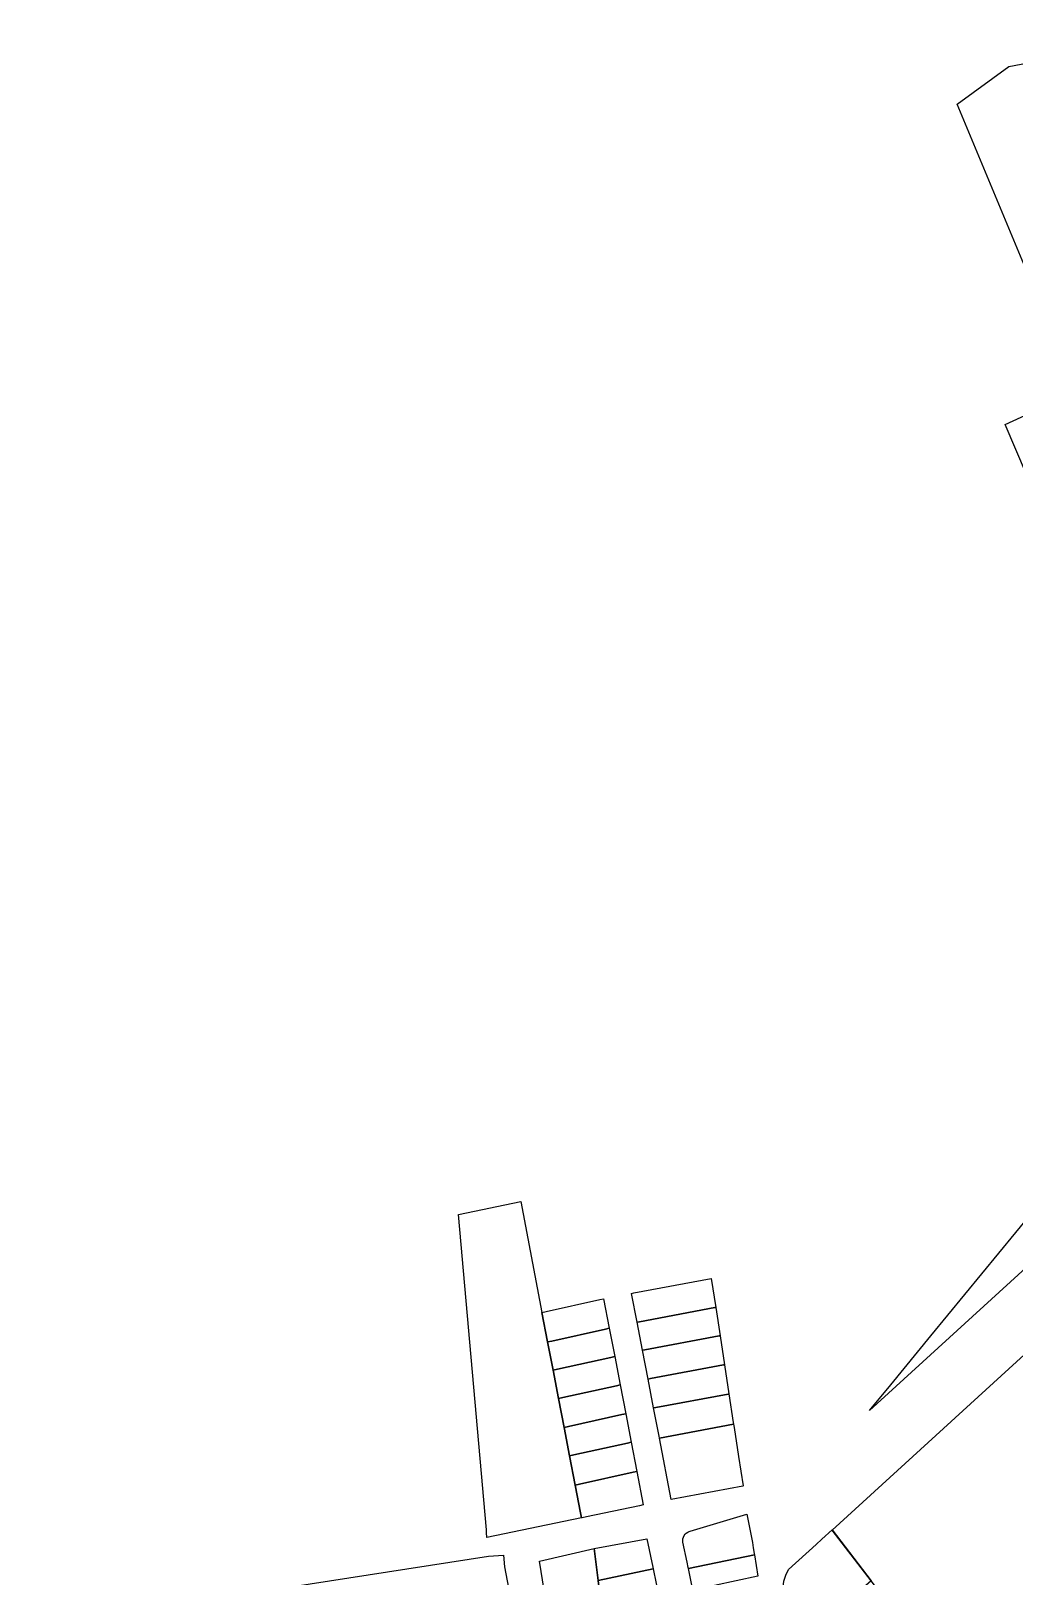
# Model space of a CAD drawing. Header units: millimetres. Extents: x 522658 to 553925, y 7796479 to 7820139.
# Drawn here: x 541292 to 541634, y 7807915 to 7808454 of the extents above; entities that cross this region are included whole.
import ezdxf

# ---------------------------------------------------------------- set-up
doc = ezdxf.new("R2010")
doc.units = ezdxf.units.MM
doc.layers.add('ZONA RESIDENCIAL 2 (ZR_2)', color=2, linetype='Continuous')

msp = doc.modelspace()

# ---------------------------------------------------------------- linework, layer by layer
at = {"layer": 'ZONA RESIDENCIAL 2 (ZR_2)'}
for points in [[(541651.24, 7808340.67), (541614.57, 7808428.53), (541632.57, 7808441.66), (541698.43, 7808454.1), (541814.33, 7808382.99), (541845.66, 7808352.2), (541768.03, 7808273.19), (541651.24, 7808340.67)], [(541631.29, 7808316.82), (541642.43, 7808321.87), (541660.63, 7808311.35), (541714.22, 7808186.05), (541714.1, 7808185.93), (541712.07, 7808183.86), (541707.78, 7808179.49), (541689.08, 7808181.26), (541631.29, 7808316.82)], [(541742.79, 7808124.11), (541744.85, 7808119.64), (541584.02, 7807972.73), (541591.45, 7807981.78), (541605.44, 7807998.83), (541652.8, 7808056.55), (541712.07, 7808107.77), (541715.25, 7808124.92), (541711.28, 7808148.31), (541734.71, 7808130.32), (541742.79, 7808124.11)], [(541450.46, 7807931.12), (541440.78, 7808041.21), (541462.42, 7808045.65), (541469.85, 7808006.99), (541471.83, 7807996.68), (541473.73, 7807986.83), (541475.63, 7807976.95), (541477.57, 7807966.89), (541479.48, 7807956.93), (541481.44, 7807946.76), (541483.3, 7807937.09), (541483.64, 7807935.33), (541450.64, 7807928.44), (541450.48, 7807930.24), (541450.46, 7807931.12)], [(541530.42, 7808008.74), (541530.06, 7808008.67), (541503.83, 7808003.76), (541503.03, 7808003.61), (541501.11, 7808013.62), (541501.91, 7808013.77), (541528.88, 7808018.82), (541530.42, 7808008.74)], [(541493.31, 7808001.44), (541492, 7808001.15), (541473.33, 7807997.01), (541471.83, 7807996.68), (541469.85, 7808006.99), (541471.34, 7808007.32), (541490.01, 7808011.46), (541491.32, 7808011.75), (541493.31, 7808001.44)], [(541505.72, 7807993.93), (541504.91, 7807993.78), (541503.03, 7808003.61), (541503.83, 7808003.76), (541530.06, 7808008.67), (541530.42, 7808008.74), (541531.93, 7807998.84), (541531.61, 7807998.78), (541505.72, 7807993.93)], [(541475.23, 7807987.16), (541473.73, 7807986.83), (541471.83, 7807996.68), (541473.33, 7807997.01), (541492, 7808001.15), (541493.31, 7808001.44), (541495.21, 7807991.59), (541493.89, 7807991.3), (541475.23, 7807987.16)], [(541507.65, 7807983.88), (541506.84, 7807983.73), (541504.91, 7807993.78), (541505.72, 7807993.93), (541531.61, 7807998.78), (541531.93, 7807998.84), (541533.48, 7807988.71), (541533.19, 7807988.66), (541507.65, 7807983.88)], [(541477.14, 7807977.28), (541475.63, 7807976.95), (541473.73, 7807986.83), (541475.23, 7807987.16), (541493.89, 7807991.3), (541495.21, 7807991.59), (541497.11, 7807981.71), (541495.79, 7807981.42), (541477.14, 7807977.28)], [(541509.58, 7807973.81), (541508.77, 7807973.66), (541506.84, 7807983.73), (541507.65, 7807983.88), (541533.19, 7807988.66), (541533.48, 7807988.71), (541535.03, 7807978.57), (541534.76, 7807978.52), (541509.58, 7807973.81)], [(541479.08, 7807967.23), (541477.57, 7807966.89), (541475.63, 7807976.95), (541477.14, 7807977.28), (541495.79, 7807981.42), (541497.11, 7807981.71), (541499.04, 7807971.66), (541497.72, 7807971.37), (541479.08, 7807967.23)], [(541536.66, 7807967.95), (541510.79, 7807963.11), (541510.66, 7807963.78), (541508.77, 7807973.66), (541509.58, 7807973.81), (541534.76, 7807978.52), (541535.03, 7807978.57), (541536.56, 7807968.62), (541536.66, 7807967.95)], [(541481, 7807957.27), (541479.48, 7807956.93), (541477.57, 7807966.89), (541479.08, 7807967.23), (541497.72, 7807971.37), (541499.04, 7807971.66), (541500.96, 7807961.69), (541499.63, 7807961.4), (541481, 7807957.27)], [(541510.79, 7807963.11), (541536.66, 7807967.95), (541536.83, 7807966.85), (541538.37, 7807956.77), (541539.95, 7807946.44), (541539.92, 7807946.35), (541514.9, 7807941.67), (541510.79, 7807963.11)], [(541482.96, 7807947.1), (541481.44, 7807946.76), (541479.48, 7807956.93), (541481, 7807957.27), (541499.63, 7807961.4), (541500.96, 7807961.69), (541502.92, 7807951.51), (541501.59, 7807951.22), (541482.96, 7807947.1)], [(541483.83, 7807935.37), (541483.64, 7807935.33), (541483.3, 7807937.09), (541481.44, 7807946.76), (541482.96, 7807947.1), (541501.59, 7807951.22), (541502.92, 7807951.51), (541505.17, 7807939.82), (541503.84, 7807939.54), (541485.37, 7807935.69), (541483.83, 7807935.37)], [(541543.91, 7807922.38), (541520.89, 7807917.7), (541520.83, 7807917.97), (541520.43, 7807919.91), (541518.98, 7807926.88), (541518.94, 7807927.46), (541519, 7807928.03), (541519.16, 7807928.58), (541519.41, 7807929.1), (541519.75, 7807929.57), (541520.16, 7807929.97), (541520.64, 7807930.3), (541521.16, 7807930.54), (541521.49, 7807930.64), (541541.25, 7807936.64), (541543.19, 7807926.69), (541543.5, 7807924.85), (541543.82, 7807922.89), (541543.91, 7807922.38)], [(541581.88, 7807910.88), (541557.95, 7807889.15), (541556.17, 7807897.96), (541553.95, 7807908.94), (541553.89, 7807911.11), (541554.18, 7807913.26), (541554.82, 7807915.33), (541555.79, 7807917.27), (541565.43, 7807926.06), (541567.39, 7807927.85), (541570.97, 7807931.11), (541584.62, 7807913.37), (541581.88, 7807910.88)], [(541490.62, 7807903.73), (541472.15, 7807900.41), (541470.6, 7807910.11), (541468.98, 7807920.18), (541488.06, 7807924.57), (541489.42, 7807913.49), (541490.62, 7807903.73)], [(541508.57, 7807917.53), (541489.42, 7807913.49), (541488.06, 7807924.57), (541506.44, 7807927.99), (541508.44, 7807918.16), (541508.57, 7807917.53)], [(541292.65, 7807774.2), (541291.68, 7807897.16), (541451.16, 7807921.99), (541456.45, 7807922.34), (541456.76, 7807918.17), (541466.47, 7807867.55), (541481.03, 7807793.76), (541480.65, 7807793.7), (541372.93, 7807772.72), (541339.52, 7807762.51), (541312.33, 7807744.18), (541305.63, 7807754.41), (541299.17, 7807764.27), (541292.65, 7807774.2)], [(541520.89, 7807917.7), (541543.91, 7807922.38), (541545.15, 7807914.95), (541522.46, 7807910.09), (541520.89, 7807917.7)], [(541489.42, 7807913.49), (541508.57, 7807917.53), (541510.68, 7807907.32), (541490.62, 7807903.73), (541489.42, 7807913.49)]]:
    msp.add_lwpolyline(points, close=True, dxfattribs=at)
msp.add_lwpolyline([(541646.9, 7807914.7), (541609.69, 7807880.8), (541597.19, 7807897.05), (541584.62, 7807913.37), (541571.03, 7807931.03), (541680.89, 7808031.38)], dxfattribs=at)

doc.saveas('drawing.dxf')
